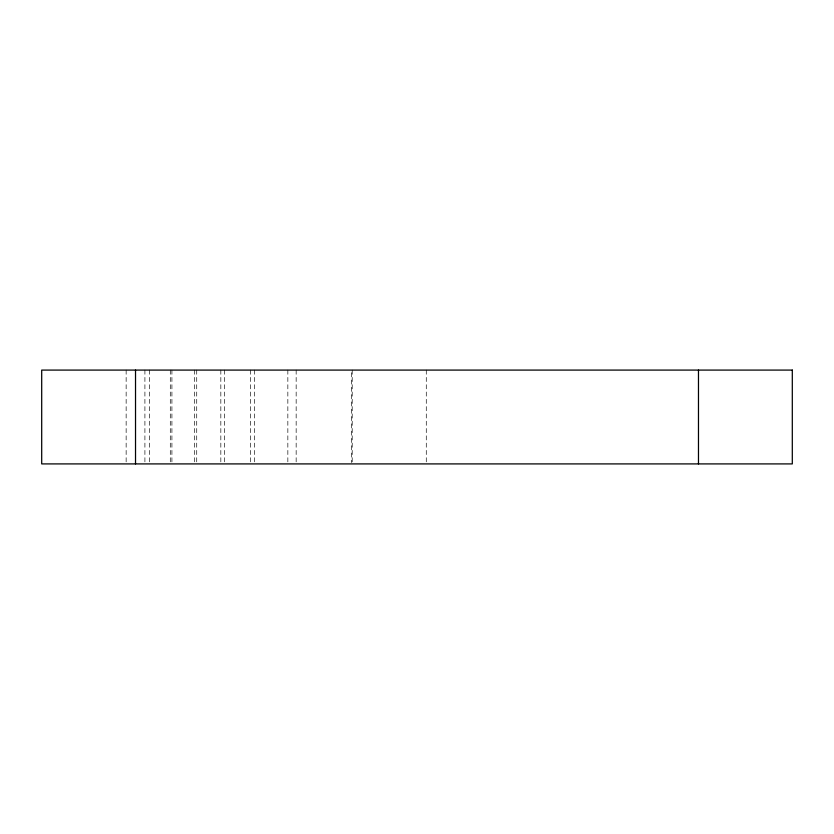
<?xml version="1.0" encoding="UTF-8"?>
<svg xmlns="http://www.w3.org/2000/svg" width="834" height="834" viewBox="0 0 834 834"><rect width="100%" height="100%" fill="white"/><g stroke="black" fill="none" stroke-linecap="round" stroke-linejoin="round"><path stroke-width="0.63" stroke-dasharray="4.17 3.13" d="M426.278 370.087L426.278 462.609M352.209 370.087L352.209 462.609M351.531 372.694L351.531 462.609M296.153 370.087L296.153 462.609M287.845 370.087L287.845 462.609M254.61 370.087L254.61 462.609M250.315 370.087L250.315 462.609M224.638 370.087L224.638 462.609M220.833 370.087L220.833 462.609M196.72 370.087L196.72 462.609M194.614 370.087L194.614 462.609M171.919 370.087L171.919 462.609M170.303 370.087L170.303 462.609M149.401 370.087L149.401 462.609M144.907 370.087L144.907 462.609M126.142 370.087L126.142 462.609"/><path stroke-width="1.25" d="M698.475 370.087L698.475 463.912M135.525 370.087L135.525 463.912M792.3 370.087L41.7 370.087L41.7 463.912L792.3 463.912L792.3 370.087"/></g></svg>
